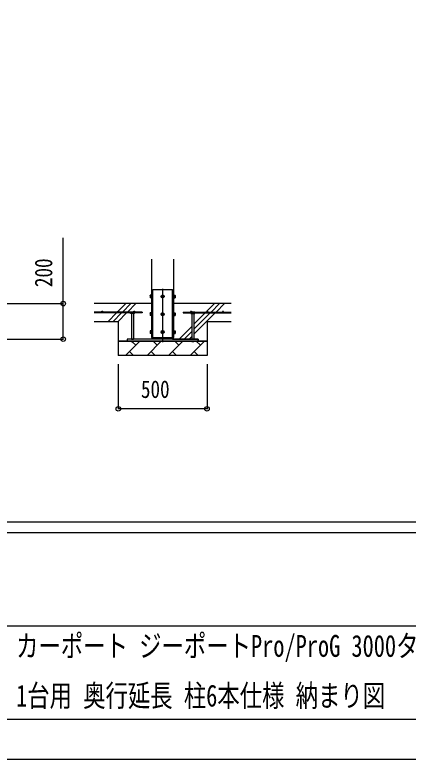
# Model space of a CAD drawing. Units: millimetres, scale not verified. Extents: x -12615 to 12615, y -8910 to 8910.
# Drawn here: x 433 to 2648, y -8910 to -4719 of the extents above; entities that cross this region are included whole.
import ezdxf
from ezdxf.enums import TextEntityAlignment as Align

# ---------------------------------------------------------------- set-up
doc = ezdxf.new("R2010")
doc.units = ezdxf.units.MM
doc.header["$LTSCALE"] = 40
for name, color, linetype in [('0-2_USER1', 3, 'Continuous'), ('0-3_YKK_11', 7, 'Continuous'), ('0-4_YKK_12', 2, 'Continuous'), ('0-5_YKK_13', 4, 'Continuous'), ('0-6_YKK_A1', 4, 'Continuous'), ('0-7_YKK_D', 6, 'Continuous'), ('0-8_YKK_ZWAK', 7, 'Continuous')]:
    doc.layers.add(name, color=color, linetype=linetype)
doc.styles.add('ＭＳ ゴシック', font='')
doc.styles.get('ＭＳ ゴシック').set_extended_font_data('MS Gothic')

msp = doc.modelspace()

# ---------------------------------------------------------------- linework, layer by layer
at = {"layer": '0-3_YKK_11'}
for p, q in [((1015.06, -6557), (1065.06, -6557)), ((1515.06, -6557), (1465.06, -6557))]:
    msp.add_line(p, q, dxfattribs=at)
at = {"layer": '0-4_YKK_12'}
msp.add_line((1265.06, -6262.5), (1265.06, -6562.5), dxfattribs=at)
at = {"layer": '0-5_YKK_13'}
for p, q in [((1209.06, -6265), (1321.06, -6265)), ((1321.06, -6535), (1321.06, -6265)), ((1194.36, -6298.51), (1194.94, -6297.51)), ((1194.36, -6298.51), (1194.36, -6311.5)), ((1194.36, -6311.5), (1194.94, -6312.51)), ((1199.86, -6297.51), (1194.94, -6297.51)), ((1199.86, -6301.25), (1194.94, -6301.25)), ((1199.86, -6308.75), (1194.94, -6308.75)), ((1199.86, -6312.51), (1194.94, -6312.51)), ((1199.86, -6297.51), (1199.86, -6312.51)), ((1201.46, -6297.96), (1199.86, -6297.96)), ((1199.86, -6304.5), (1199.86, -6297.96)), ((1199.86, -6304.5), (1201.46, -6304.5)), ((1199.86, -6305.5), (1201.46, -6305.5)), ((1199.86, -6312.05), (1199.86, -6305.5)), ((1199.86, -6312.05), (1201.46, -6312.05)), ((1201.46, -6304.5), (1201.46, -6297.96)), ((1201.46, -6312.05), (1201.46, -6305.5)), ((1328.66, -6297.95), (1330.26, -6297.95)), ((1328.66, -6304.5), (1328.66, -6297.95)), ((1330.26, -6304.5), (1328.66, -6304.5)), ((1330.26, -6305.5), (1328.66, -6305.5)), ((1328.66, -6312.05), (1328.66, -6305.5)), ((1330.26, -6312.05), (1328.66, -6312.05)), ((1330.26, -6297.49), (1335.18, -6297.49)), ((1330.26, -6297.49), (1330.26, -6312.51)), ((1330.26, -6304.5), (1330.26, -6297.95)), ((1330.26, -6301.25), (1335.18, -6301.25)), ((1330.26, -6312.05), (1330.26, -6305.5)), ((1330.26, -6308.75), (1335.18, -6308.75)), ((1330.26, -6312.51), (1335.18, -6312.51)), ((1335.76, -6298.5), (1335.18, -6297.49)), ((1335.76, -6311.5), (1335.18, -6312.51)), ((1335.76, -6298.5), (1335.76, -6311.5)), ((1085.56, -6392.5), (1084.09, -6393.35)), ((1085.56, -6392.5), (1104.56, -6392.5)), ((1089.06, -6400.5), (1089.06, -6545)), ((1089.57, -6400.5), (1089.57, -6393.35)), ((1100.54, -6400.5), (1100.54, -6393.35)), ((1101.06, -6400.5), (1101.06, -6545)), ((1104.56, -6392.5), (1106.03, -6393.35)), ((1106.03, -6400.5), (1106.03, -6393.35)), ((1194.36, -6398.51), (1194.94, -6397.51)), ((1194.36, -6398.51), (1194.36, -6411.5)), ((1194.36, -6411.5), (1194.94, -6412.51)), ((1199.86, -6397.51), (1194.94, -6397.51)), ((1199.86, -6401.25), (1194.94, -6401.25)), ((1199.86, -6408.75), (1194.94, -6408.75)), ((1199.86, -6397.51), (1199.86, -6412.51)), ((1201.46, -6397.96), (1199.86, -6397.96)), ((1199.86, -6404.5), (1199.86, -6397.96)), ((1199.86, -6404.5), (1201.46, -6404.5)), ((1199.86, -6405.5), (1201.46, -6405.5)), ((1199.86, -6412.05), (1199.86, -6405.5)), ((1201.46, -6404.5), (1201.46, -6397.96)), ((1201.46, -6412.05), (1201.46, -6405.5)), ((1328.66, -6397.95), (1330.26, -6397.95)), ((1328.66, -6404.5), (1328.66, -6397.95)), ((1330.26, -6404.5), (1328.66, -6404.5)), ((1330.26, -6405.5), (1328.66, -6405.5)), ((1328.66, -6412.05), (1328.66, -6405.5)), ((1330.26, -6397.49), (1335.18, -6397.49)), ((1330.26, -6397.49), (1330.26, -6412.51)), ((1330.26, -6404.5), (1330.26, -6397.95)), ((1330.26, -6401.25), (1335.18, -6401.25)), ((1330.26, -6412.05), (1330.26, -6405.5)), ((1330.26, -6408.75), (1335.18, -6408.75)), ((1335.76, -6398.5), (1335.18, -6397.49)), ((1335.76, -6411.5), (1335.18, -6412.51)), ((1335.76, -6398.5), (1335.76, -6411.5)), ((1425.56, -6392.5), (1424.09, -6393.35)), ((1424.09, -6400.5), (1424.09, -6393.35)), ((1444.56, -6392.5), (1425.56, -6392.5)), ((1429.06, -6400.5), (1429.06, -6545)), ((1429.57, -6400.5), (1429.57, -6393.35)), ((1440.54, -6400.5), (1440.54, -6393.35)), ((1441.06, -6400.5), (1441.06, -6545)), ((1444.56, -6392.5), (1446.03, -6393.35)), ((1199.86, -6412.51), (1194.94, -6412.51)), ((1199.86, -6412.05), (1201.46, -6412.05)), ((1330.26, -6412.05), (1328.66, -6412.05)), ((1330.26, -6412.51), (1335.18, -6412.51)), ((1194.36, -6498.51), (1194.94, -6497.51)), ((1194.36, -6498.51), (1194.36, -6511.5)), ((1194.36, -6511.5), (1194.94, -6512.51)), ((1199.86, -6497.51), (1194.94, -6497.51)), ((1199.86, -6501.25), (1194.94, -6501.25)), ((1199.86, -6508.75), (1194.94, -6508.75)), ((1199.86, -6512.51), (1194.94, -6512.51)), ((1199.86, -6497.51), (1199.86, -6512.51)), ((1201.46, -6497.96), (1199.86, -6497.96)), ((1199.86, -6504.5), (1199.86, -6497.96)), ((1199.86, -6504.5), (1201.46, -6504.5)), ((1199.86, -6505.5), (1201.46, -6505.5)), ((1199.86, -6512.05), (1199.86, -6505.5)), ((1199.86, -6512.05), (1201.46, -6512.05)), ((1201.46, -6504.5), (1201.46, -6497.96)), ((1201.46, -6512.05), (1201.46, -6505.5)), ((1321.06, -6545), (1321.06, -6535)), ((1328.66, -6497.95), (1330.26, -6497.95)), ((1328.66, -6504.5), (1328.66, -6497.95)), ((1330.26, -6504.5), (1328.66, -6504.5)), ((1330.26, -6505.5), (1328.66, -6505.5)), ((1328.66, -6512.05), (1328.66, -6505.5)), ((1330.26, -6512.05), (1328.66, -6512.05)), ((1330.26, -6497.49), (1335.18, -6497.49)), ((1330.26, -6497.49), (1330.26, -6512.51)), ((1330.26, -6504.5), (1330.26, -6497.95)), ((1330.26, -6501.25), (1335.18, -6501.25)), ((1330.26, -6512.05), (1330.26, -6505.5)), ((1330.26, -6508.75), (1335.18, -6508.75)), ((1330.26, -6512.51), (1335.18, -6512.51)), ((1335.76, -6498.5), (1335.18, -6497.49)), ((1335.76, -6511.5), (1335.18, -6512.51)), ((1335.76, -6498.5), (1335.76, -6511.5)), ((1089.06, -6545), (1101.06, -6545)), ((1089.06, -6558.5), (1101.06, -6558.5)), ((1441.06, -6545), (1429.06, -6545)), ((1441.06, -6558.5), (1429.06, -6558.5))]:
    msp.add_line(p, q, dxfattribs=at)
for points in [[(1209.06, -6545), (1209.06, -6535), (1209.06, -6265)], [(1202.56, -6296.5), (1201.46, -6296.5), (1201.46, -6313.5), (1202.56, -6313.5)], [(1327.56, -6296.5), (1328.66, -6296.5), (1328.66, -6313.5), (1327.56, -6313.5)], [(1106.03, -6400.5), (1084.09, -6400.5), (1084.09, -6393.35)], [(1202.56, -6396.5), (1201.46, -6396.5), (1201.46, -6413.5), (1202.56, -6413.5)], [(1327.56, -6396.5), (1328.66, -6396.5), (1328.66, -6413.5), (1327.56, -6413.5)], [(1424.09, -6400.5), (1446.03, -6400.5), (1446.03, -6393.35)], [(1202.56, -6496.5), (1201.46, -6496.5), (1201.46, -6513.5), (1202.56, -6513.5)], [(1327.56, -6496.5), (1328.66, -6496.5), (1328.66, -6513.5), (1327.56, -6513.5)], [(1089.06, -6557), (1089.06, -6558.5), (1091.06, -6560.5), (1099.06, -6560.5)], [(1101.06, -6557), (1101.06, -6558.5), (1099.06, -6560.5)], [(1429.06, -6557), (1429.06, -6558.5), (1431.06, -6560.5)], [(1441.06, -6557), (1441.06, -6558.5), (1439.06, -6560.5), (1431.06, -6560.5)]]:
    msp.add_lwpolyline(points, dxfattribs=at)
for points in [[(1265.06, -6297.49), (1258.56, -6301.25), (1258.56, -6308.75), (1265.06, -6312.51), (1271.56, -6308.75), (1271.56, -6301.25)], [(1265.06, -6397.49), (1258.56, -6401.25), (1258.56, -6408.75), (1265.06, -6412.51), (1271.56, -6408.75), (1271.56, -6401.25)], [(1265.06, -6497.49), (1258.56, -6501.25), (1258.56, -6508.75), (1265.06, -6512.51), (1271.56, -6508.75), (1271.56, -6501.25)], [(1065.06, -6557), (1465.06, -6557), (1465.06, -6545), (1065.06, -6545)]]:
    msp.add_lwpolyline(points, close=True, dxfattribs=at)
for centre, radius in [((1265.06, -6305), 8.5), ((1265.06, -6305), 6.5), ((1265.06, -6405), 8.5), ((1265.06, -6405), 6.5), ((1265.06, -6505), 8.5), ((1265.06, -6505), 6.5)]:
    msp.add_circle(centre, radius, dxfattribs=at)
for centre, radius, start, end in [((1197.66, -6299.38), 3.31, 145.51973, 214.48027), ((1206.78, -6305), 12.42, 162.41205, 197.58795), ((1197.68, -6310.63), 3.32, 145.61575, 214.38425), ((1265.06, -6305), 7.05, 157.21814, 202.78186), ((1265.06, -6305), 7.05, 97.21814, 142.78186), ((1265.06, -6305), 7.05, 217.21814, 262.78186), ((1265.06, -6305), 7.05, 37.21814, 82.78186), ((1265.06, -6305), 7.05, 277.21814, 322.78186), ((1265.06, -6305), 7.05, 337.21814, 22.78186), ((1332.44, -6299.37), 3.32, 325.61575, 34.38425), ((1323.34, -6305), 12.42, 342.41205, 17.58795), ((1332.44, -6310.63), 3.32, 325.61575, 34.38425), ((1086.83, -6397.36), 4.86, 55.61575, 124.38425), ((1095.06, -6410.65), 18.15, 72.41205, 107.58795), ((1103.29, -6397.36), 4.86, 55.61575, 124.38425), ((1197.66, -6399.38), 3.31, 145.51973, 214.48027), ((1206.78, -6405), 12.42, 162.41205, 197.58795), ((1197.68, -6410.63), 3.32, 145.61575, 214.38425), ((1265.06, -6405), 7.05, 157.21814, 202.78186), ((1265.06, -6405), 7.05, 97.21814, 142.78186), ((1265.06, -6405), 7.05, 217.21814, 262.78186), ((1265.06, -6405), 7.05, 37.21814, 82.78186), ((1265.06, -6405), 7.05, 277.21814, 322.78186), ((1265.06, -6405), 7.05, 337.21814, 22.78186), ((1332.44, -6399.37), 3.32, 325.61575, 34.38425), ((1323.34, -6405), 12.42, 342.41205, 17.58795), ((1332.44, -6410.63), 3.32, 325.61575, 34.38425), ((1426.83, -6397.36), 4.86, 55.61575, 124.38425), ((1435.06, -6410.65), 18.15, 72.41205, 107.58795), ((1443.29, -6397.36), 4.86, 55.61575, 124.38425), ((1197.66, -6499.38), 3.31, 145.51973, 214.48027), ((1206.78, -6505), 12.42, 162.41205, 197.58795), ((1197.68, -6510.63), 3.32, 145.61575, 214.38425), ((1265.06, -6505), 7.05, 157.21814, 202.78186), ((1265.06, -6505), 7.05, 97.21814, 142.78186), ((1265.06, -6505), 7.05, 217.21814, 262.78186), ((1265.06, -6505), 7.05, 37.21814, 82.78186), ((1265.06, -6505), 7.05, 277.21814, 322.78186), ((1265.06, -6505), 7.05, 337.21814, 22.78186), ((1332.44, -6499.37), 3.32, 325.61575, 34.38425), ((1323.34, -6505), 12.42, 342.41205, 17.58795), ((1332.44, -6510.63), 3.32, 325.61575, 34.38425)]:
    msp.add_arc(centre, radius, start, end, dxfattribs=at)
at = {"layer": '0-6_YKK_A1'}
for p, q in [((1202.56, -6095), (1202.56, -6535)), ((1327.56, -6535), (1327.56, -6095)), ((1202.56, -6345), (879.9, -6345)), ((1014.84, -6387.51), (1057.35, -6345)), ((1038.13, -6392.5), (1085.63, -6345)), ((1066.41, -6392.5), (1113.91, -6345)), ((1650.22, -6345), (1327.56, -6345)), ((1514.84, -6387.51), (1557.35, -6345)), ((1538.13, -6392.5), (1585.63, -6345)), ((1566.41, -6392.5), (1613.91, -6345)), ((1150.06, -6392.5), (879.9, -6392.5)), ((1084.09, -6397.5), (879.9, -6397.5)), ((957.35, -6445), (1004.85, -6397.5)), ((985.63, -6445), (1033.13, -6397.5)), ((1009.85, -6392.5), (1012.57, -6389.78)), ((1013.91, -6445), (1061.41, -6397.5)), ((1150.06, -6397.5), (1106.03, -6397.5)), ((1150.06, -6392.5), (1150.06, -6397.5)), ((1380.06, -6392.5), (1650.22, -6392.5)), ((1380.06, -6392.5), (1380.06, -6397.5)), ((1380.06, -6397.5), (1424.09, -6397.5)), ((1441.06, -6517.85), (1561.41, -6397.5)), ((1441.06, -6489.57), (1533.13, -6397.5)), ((1441.06, -6461.29), (1504.85, -6397.5)), ((1446.03, -6397.5), (1650.22, -6397.5)), ((1509.85, -6392.5), (1512.57, -6389.78)), ((879.9, -6445), (1015.06, -6445)), ((1015.06, -6445), (1015.06, -6637)), ((1515.06, -6445), (1650.22, -6445)), ((1515.06, -6445), (1515.06, -6637)), ((1357.35, -6545), (1429.06, -6473.29)), ((1202.56, -6535), (1327.56, -6535)), ((1385.63, -6545), (1429.06, -6501.57)), ((1413.91, -6545), (1429.06, -6529.85)), ((1065.06, -6557), (1015.06, -6557)), ((1515.06, -6557), (1015.06, -6557)), ((1055.8, -6637), (1135.8, -6557)), ((1209.06, -6545), (1065.06, -6545)), ((1065.06, -6545), (1065.06, -6557)), ((1113.13, -6579.66), (1093.97, -6560.5)), ((1177.22, -6637), (1257.22, -6557)), ((1234.56, -6579.66), (1211.89, -6557)), ((1298.64, -6637), (1378.64, -6557)), ((1321.06, -6545), (1465.06, -6545)), ((1355.98, -6579.66), (1333.32, -6557)), ((1420.06, -6637), (1500.06, -6557)), ((1477.4, -6579.66), (1454.74, -6557)), ((1465.06, -6545), (1465.06, -6557)), ((1465.06, -6557), (1515.06, -6557)), ((1078.46, -6614.34), (1101.12, -6637)), ((1199.88, -6614.34), (1222.54, -6637)), ((1321.3, -6614.34), (1343.96, -6637)), ((1442.72, -6614.34), (1465.38, -6637)), ((1515.06, -6637), (1015.06, -6637))]:
    msp.add_line(p, q, dxfattribs=at)
for centre in [(925.06, -6390), (1015.06, -6390), (1105.06, -6390), (1425.06, -6390), (1515.06, -6390), (1605.06, -6390)]:
    msp.add_circle(centre, 2.5, dxfattribs=at)
at = {"layer": '0-7_YKK_D'}
for p, q in [((155.06, -6345), (706.06, -6345)), ((-244.94, -6545), (706.06, -6545)), ((1015.06, -6687), (1015.06, -6939)), ((1515.06, -6687), (1515.06, -6939)), ((1515.06, -6938), (1015.06, -6938))]:
    msp.add_line(p, q, dxfattribs=at)
msp.add_lwpolyline([(705.06, -6545), (705.06, -6345), (705.06, -5975.4)], dxfattribs=at)
for centre in [(705.06, -6345), (705.06, -6545), (1015.06, -6938), (1515.06, -6938)]:
    msp.add_circle(centre, 12.75, dxfattribs=at)
at = {"layer": '0-8_YKK_ZWAK'}
for p, q in [((11685.06, -7575), (-11714.94, -7575)), ((3885.06, -7635), (-14.94, -7635)), ((-14.94, -8160), (3885.06, -8160)), ((-14.94, -8685), (3885.06, -8685))]:
    msp.add_line(p, q, dxfattribs=at)
msp.add_lwpolyline([(-12615, -8910), (12615, -8910), (12615, 8910), (-12615, 8910)], close=True, dxfattribs=at)

# ---------------------------------------------------------------- texts
at = {"layer": '0-2_USER1', "style": 'ＭＳ ゴシック', "width": 0.75}
for s, p in [('カーポート ジーポートPro/ProG 3000タイプ', (439.47, -8371.04)), ('1台用 奥行延長 柱6本仕様 納まり図', (439.47, -8651.04))]:
    msp.add_text(s, height=123.2, dxfattribs=at).set_placement(p, align=Align.BOTTOM_LEFT)
at = {"layer": '0-7_YKK_D', "style": 'ＭＳ ゴシック', "width": 0.8}
msp.add_text('200', height=98.97, rotation=90, dxfattribs=at).set_placement((673.06, -6252.2), align=Align.BOTTOM_LEFT)
msp.add_text('500', height=98.97, dxfattribs=at).set_placement((1142.66, -6906), align=Align.BOTTOM_LEFT)

doc.saveas('drawing.dxf')
